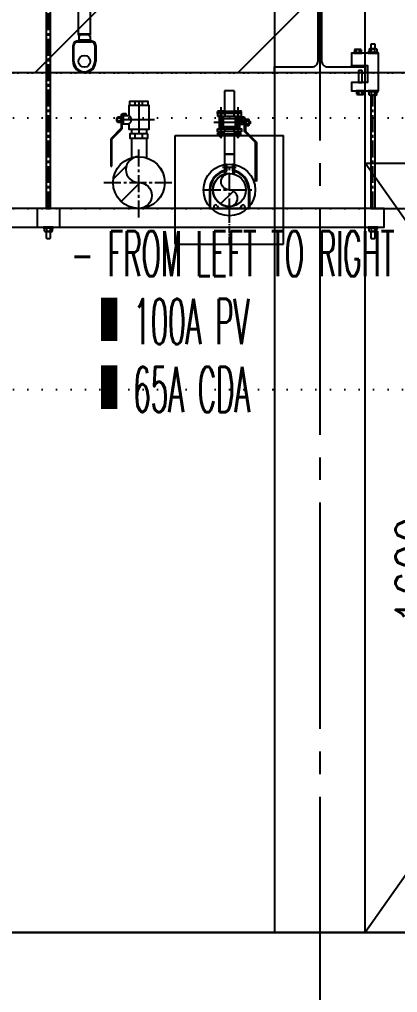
# Model space of a CAD drawing. Header units: millimetres. Extents: x -192235 to 515711, y 45168 to 947868.
# Drawn here: x 131736 to 132572, y 463818 to 465968 of the extents above; entities that cross this region are included whole.
import ezdxf
from ezdxf.enums import TextEntityAlignment as Align

# ---------------------------------------------------------------- set-up
doc = ezdxf.new("R2010")
doc.units = ezdxf.units.MM
doc.header["$LTSCALE"] = 1000
doc.header["$PDMODE"] = 1
for name, pattern in [('CENTER2', [1.125, 0.75, -0.125, 0.125, -0.125]), ('DOT2', [3.175, 0, -3.175]), ('TPH12-SEC-@20-1$0$CENTERK0', [0.65, 0.5, -0.05, 0.05, -0.05]), ('TPH12-SEC-@20-1$0$CENTERK5', [6.916, 6.667, -0.083, 0.083, -0.083])]:
    doc.linetypes.add(name, pattern=pattern)
for name, color, linetype in [('0-LEVEL LINE', 4, 'DOT2'), ('BG-CDA', 20, 'Continuous'), ('BG-PN2', 34, 'Continuous'), ('e-eq-SWB', 130, 'Continuous'), ('LED-Light-L25', 7, 'Continuous'), ('LIGHTING', 2, 'Continuous'), ('LIGHTING-W', 7, 'Continuous'), ('M-DIM', 1, 'Continuous'), ('M-TXT', 3, 'Continuous'), ('MPPIPE', 100, 'Continuous'), ('SM-SEC-Cm$0$SUPPORT', 2, 'Continuous'), ('SUPPORT', 2, 'Continuous'), ('TPH12-SEC-@20-1$0$H-SIN', 252, 'TPH12-SEC-@20-1$0$CENTERK5'), ('TPH12-SEC-@20-1$0$KABE1', 252, 'Continuous'), ('TPH12-SEC-@20-1$0$STEEL2', 252, 'Continuous'), ('TPH12-SEC-@20-1$0$STEEL3', 252, 'Continuous'), ('WY-J-D', 2, 'Continuous'), ('WY-J-U', 2, 'Continuous')]:
    doc.layers.add(name, color=color, linetype=linetype)
doc.styles.add('aa-txt', font='simplex.shx', dxfattribs={"width": 0.7, "bigfont": 'chineset.shx'})
doc.dimstyles.new('50-DIM', dxfattribs={"dimscale": 50, "dimtxt": 2, "dimasz": 0.8, "dimexe": 1, "dimexo": 1, "dimgap": 0.5, "dimtad": 1, "dimdec": 0, "dimdsep": 46, "dimtxsty": 'aa-txt', "dimblk": 'DOT', "dimcen": 5, "dimclrd": 256, "dimclre": 256, "dimclrt": 256, "dimadec": 0, "dimazin": 0, "dimtfac": 1, "dimtdec": 0, "dimtix": 1, "dimtmove": 2, "dimatfit": 3, "dimldrblk": 'DOT', "dimfxl": 1, "dimtolj": 1, "dimtzin": 0, "dimarcsym": 0})

# ---------------------------------------------------------------- blocks, each defined once
blk = doc.blocks.new('TPH12-SEC-@20-1')
at = {"layer": 'TPH12-SEC-@20-1$0$H-SIN'}
blk.add_line((84160.9, 463950), (201769.6, 463950), dxfattribs=at)
at = {"layer": 'TPH12-SEC-@20-1$0$KABE1'}
blk.add_line((190390, 463950), (99610, 463950), dxfattribs=at)
at = {"layer": 'TPH12-SEC-@20-1$0$STEEL2'}
blk.add_lwpolyline([(132300, 466250), (132500, 466250), (132500, 466237), (132417, 466237, 0.414214), (132404, 466224), (132404, 465876, 0.414214), (132417, 465863), (132500, 465863), (132500, 465850), (132300, 465850), (132300, 465863), (132383, 465863, 0.414214), (132396, 465876), (132396, 466224, 0.414214), (132383, 466237), (132300, 466237)], format="xyb", close=True, dxfattribs=at)
at = {"layer": 'TPH12-SEC-@20-1$0$STEEL3', "linetype": 'TPH12-SEC-@20-1$0$CENTERK0'}
blk.add_line((132400, 467500), (132400, 462400), dxfattribs=at)
at = {"layer": 'TPH12-SEC-@20-1$0$STEEL3'}
blk.add_line((145000, 465850), (130000, 465850), dxfattribs=at)
blk.add_lwpolyline([(132300, 463950), (132500, 463950), (132500, 466250), (132300, 466250)], close=True, dxfattribs=at)
blk = doc.blocks.new('DOT')
at = {"color": 0}
blk.add_line((-1, 0), (1, 0), dxfattribs=at)
at = {"color": 3, "const_width": 0.5}
blk.add_lwpolyline([(-0.25, 0, 1), (0.25, 0, 1)], format="xyb", close=True, dxfattribs=at)
blk = doc.blocks.new('*D175')
at = {"layer": 'DEFPOINTS', "color": 0, "transparency": 16777216}
for p in [(132467.5, 465550), (132467.5, 463950), (132692.5, 463950)]:
    blk.add_point(p, dxfattribs=at)
at = {"layer": 'M-DIM', "lineweight": -2, "transparency": 16777216}
for p, q in [((132517.5, 465550), (132742.5, 465550)), ((132692.5, 465510), (132692.5, 463990)), ((132517.5, 463950), (132742.5, 463950))]:
    blk.add_line(p, q, dxfattribs=at)
at = {"layer": 'M-DIM', "lineweight": -2, "transparency": 16777216, "xscale": 40, "yscale": 40, "zscale": 40}
for p, rotation in [((132692.5, 465550), 90), ((132692.5, 463950), 270)]:
    blk.add_blockref('DOT', p, dxfattribs=dict(at, rotation=rotation))
at = {"layer": 'M-DIM', "transparency": 16777216, "insert": (132617.5, 464750), "char_height": 100, "attachment_point": 5, "rotation": 90, "style": 'aa-txt'}
blk.add_mtext('\\A1;1600', dxfattribs=at)
blk = doc.blocks.new('_Dot')
at = {"color": 0, "linetype": 'ByBlock', "lineweight": -2}
blk.add_line((-0.5, 0), (-1, 0), dxfattribs=at)
at = {"color": 0, "linetype": 'ByBlock', "const_width": 0.5}
blk.add_lwpolyline([(-0.25, 0, 1), (0.25, 0, 1)], format="xyb", close=True, dxfattribs=at)
blk = doc.blocks.new('BG-65A')
for p, q in [((1.5, 9.06), (-1.5, 9.06)), ((-0.66, 9.7), (-0.85, 9.7)), ((-0.85, 9.7), (-0.85, 8.42)), ((-0.66, 9.7), (-0.66, 8.26)), ((0.85, 9.7), (0.66, 9.7)), ((0.66, 9.7), (0.66, 8.26)), ((0.85, 9.7), (0.85, 8.42)), ((-4.42, 4.09), (-4.42, 0)), ((-4.23, 4.09), (-4.23, 0)), ((4.23, 4.09), (4.23, 0)), ((4.42, 4.09), (4.42, 0)), ((-4.42, 0), (4.42, 0)), ((-3.44, 0.38), (-3.44, 0)), ((-2.68, 0.55), (-2.33, 0)), ((2.68, 0.55), (2.33, 0)), ((3.44, 0.38), (3.44, 0))]:
    blk.add_line(p, q)
blk.add_circle((0, 4.09), 3.65)
for centre, radius, start, end in [((0, 4.09), 4.42, 101.1352, 180), ((0, 4.09), 4.23, 99.0153, 180), ((-1.07, 7.87), 0.294, 299.8049, 104.8049), ((0, 4.09), 4.23, 0, 80.9847), ((1.07, 7.87), 0.294, 75.1951, 240.1951), ((0, 4.09), 4.42, 0, 78.8648), ((-3.04, 0.38), 0.395, 24.671, 180), ((3.04, 0.38), 0.395, 0, 155.329)]:
    blk.add_arc(centre, radius, start, end)
blk = doc.blocks.new('KuzeTee-Side-65Ax15A')
for p, q in [((-10.7, 79), (10.7, 79)), ((-10.7, 79), (-10.7, 34.9)), ((10.7, 79), (10.7, 34.9))]:
    blk.add_line(p, q)
blk.add_circle((0, 0), 36.5)
blk = doc.blocks.new('S-4500-100A')
for p, q in [((-120, 120), (120, 120)), ((-120, -120), (-120, 120)), ((120, -120), (120, 120)), ((-120, -120), (120, -120))]:
    blk.add_line(p, q)
blk.add_circle((0, 0), 57.2)
blk = doc.blocks.new('SS-BV-15A-f')
at = {"color": 0}
for p, q in [((-6.52, 4.39), (-7.5, 4.39)), ((-7.3, 4.57), (-7.33, 4.54)), ((-7.33, 4.39), (-7.33, 4.54)), ((-6.69, 4.54), (-7.33, 4.54)), ((-7.3, 4.57), (-6.72, 4.57)), ((-6.72, 4.57), (-6.69, 4.54)), ((-6.69, 4.39), (-6.69, 4.54)), ((-9.54, 1.34), (-9.54, 2.46)), ((-9.01, 2.65), (-9.44, 2.65)), ((-9.44, 2.27), (-9.01, 2.27)), ((-7.66, 4.29), (-7.66, 3.81)), ((-7.66, 3.71), (-6.36, 3.71)), ((-7.66, 3.71), (-7.66, 3.55)), ((-6.36, 3.55), (-7.66, 3.55)), ((-7.5, 3.71), (-6.52, 3.71)), ((-7.34, 3.81), (-7.34, 4.29)), ((-6.68, 3.81), (-6.68, 4.29)), ((-6.36, 3.81), (-6.36, 4.29)), ((-6.36, 3.71), (-6.36, 3.55)), ((-5.01, 1.25), (-5.01, 2.55)), ((-4.85, 2.55), (-5.01, 2.55)), ((-4.85, 2.55), (-4.85, 1.25)), ((-4.85, 2.39), (-4.85, 1.41)), ((-4.27, 2.55), (-4.75, 2.55)), ((-4.75, 2.23), (-4.27, 2.23)), ((-4.17, 1.41), (-4.17, 2.39)), ((-4.17, 2.22), (-4.02, 2.22)), ((-3.99, 2.19), (-4.02, 2.22)), ((-4.02, 1.58), (-4.02, 2.22)), ((-3.99, 2.19), (-3.99, 1.61)), ((-9.44, 1.52), (-9.01, 1.52)), ((-9.44, 1.15), (-9.01, 1.15)), ((-4.85, 1.25), (-5.01, 1.25)), ((-4.75, 1.57), (-4.27, 1.57)), ((-4.75, 1.25), (-4.27, 1.25)), ((-4.17, 1.58), (-4.02, 1.58)), ((-3.99, 1.61), (-4.02, 1.58)), ((-9.54, -1.34), (-9.54, -2.46)), ((-9.44, -1.15), (-9.01, -1.15)), ((-9.44, -1.52), (-9.01, -1.52)), ((-5.01, -1.25), (-5.01, -2.55)), ((-4.85, -1.25), (-5.01, -1.25)), ((-4.85, -2.55), (-4.85, -1.25)), ((-4.85, -2.39), (-4.85, -1.41)), ((-4.75, -1.25), (-4.27, -1.25)), ((-4.75, -1.57), (-4.27, -1.57)), ((-4.17, -1.41), (-4.17, -2.39)), ((-4.17, -1.58), (-4.02, -1.58)), ((-3.99, -1.61), (-4.02, -1.58)), ((-4.02, -2.22), (-4.02, -1.58)), ((-3.99, -1.61), (-3.99, -2.19)), ((-9.44, -2.27), (-9.01, -2.27)), ((-9.01, -2.65), (-9.44, -2.65)), ((-4.85, -2.55), (-5.01, -2.55)), ((-4.75, -2.23), (-4.27, -2.23)), ((-4.27, -2.55), (-4.75, -2.55)), ((-4.17, -2.22), (-4.02, -2.22)), ((-3.99, -2.19), (-4.02, -2.22))]:
    blk.add_line(p, q, dxfattribs=at)
for p, q in [((-5.11, 3.55), (-2.66, 6)), ((-2.57, 5.8), (-5.02, 3.35)), ((-2.66, 6), (5.99, 6)), ((5.99, 5.8), (-2.57, 5.8)), ((5.99, 6), (5.99, 5.8)), ((-9.01, 2.64), (-9.01, 1.14)), ((-8.16, 3.15), (-8.16, 2.45)), ((-7.96, 2.45), (-8.16, 2.45)), ((-7.96, 3.15), (-7.96, 2.85)), ((-7.96, 2.61), (-7.96, 2.45)), ((-7.76, 3.55), (-5.11, 3.55)), ((-5.02, 3.35), (-7.76, 3.35)), ((-6.61, 3.05), (-7.41, 3.05)), ((-6.61, 2.85), (-7.41, 2.85)), ((-6.61, 2.45), (-7.41, 2.45)), ((-14.02, 1.07), (-9.51, 1.07)), ((-14.02, 1.07), (-14.02, -1.07)), ((-9.51, 1.07), (-9.3, 1.15)), ((-9.51, -1.07), (-9.51, 1.07)), ((-9.01, 1), (-8.41, 1)), ((-7.91, -1.3), (-7.91, 1.3)), ((-6.11, -1.3), (-6.11, 1.3)), ((-5.61, 1), (-5.01, 1)), ((-4.51, 1.07), (-4.97, 1.25)), ((-4.51, 1.07), (0, 1.07)), ((-4.51, -1.07), (-4.51, 1.07)), ((0, 1.07), (0, -1.07)), ((-14.02, -1.07), (-9.51, -1.07)), ((-9.51, -1.07), (-9.3, -1.15)), ((-9.01, -1), (-8.41, -1)), ((-9.01, -2.65), (-9.01, -1.15)), ((-5.61, -1), (-5.01, -1)), ((-4.51, -1.07), (-4.97, -1.25)), ((-4.51, -1.07), (0, -1.07))]:
    blk.add_line(p, q)
for points in [[(-8.41, -2.65), (-8.41, 2.65), (-9.01, 2.65), (-9.01, -2.65)], [(-5.61, -2.65), (-5.61, 2.65), (-5.01, 2.65), (-5.01, -2.65)], [(-8.41, 1.3), (-5.61, 1.3), (-5.61, -1.3), (-8.41, -1.3)], [(-5.61, -2.22), (-5.61, -1.58), (-8.41, -1.58), (-8.41, -2.22)]]:
    blk.add_lwpolyline(points, close=True)
for points in [[(-7.41, 1.58), (-8.41, 1.58), (-8.41, 2.22), (-7.41, 2.22)], [(-7.41, 2.85), (-8.11, 2.85), (-8.11, 2.65), (-7.41, 2.45)], [(-7.41, 3.35), (-7.41, 1.38), (-6.61, 1.38), (-6.61, 3.35)], [(-6.61, 2.22), (-5.61, 2.22), (-5.61, 1.58), (-6.61, 1.58)]]:
    blk.add_lwpolyline(points)
for centre, radius, start, end in [((-7.5, 4.21), 0.182, 26.7762, 153.2238), ((-7.01, 3.81), 0.578, 55.7945, 124.2055), ((-6.52, 4.21), 0.182, 26.7762, 153.2238), ((-9.31, 2.46), 0.226, 123.855, 236.145), ((-8.79, 1.9), 0.753, 150.1372, 209.8628), ((-7.5, 3.89), 0.182, 206.7762, 333.2238), ((-7.01, 4.29), 0.578, 235.7945, 304.2055), ((-6.52, 3.89), 0.182, 206.7762, 333.2238), ((-4.67, 2.39), 0.182, 116.7762, 243.2238), ((-4.27, 1.9), 0.578, 145.7945, 214.2055), ((-4.35, 2.39), 0.182, 296.7762, 63.2238), ((-4.75, 1.9), 0.578, 325.7945, 34.2055), ((-9.31, 1.34), 0.226, 123.855, 236.145), ((-4.67, 1.41), 0.182, 116.7762, 243.2238), ((-4.35, 1.41), 0.182, 296.7762, 63.2238), ((-9.31, -1.34), 0.226, 123.855, 236.145), ((-8.79, -1.9), 0.753, 150.1372, 209.8628), ((-4.67, -1.41), 0.182, 116.7762, 243.2238), ((-4.27, -1.9), 0.578, 145.7945, 214.2055), ((-4.35, -1.41), 0.182, 296.7762, 63.2238), ((-4.75, -1.9), 0.578, 325.7945, 34.2055), ((-9.31, -2.46), 0.226, 123.855, 236.145), ((-4.67, -2.39), 0.182, 116.7762, 243.2238), ((-4.35, -2.39), 0.182, 296.7762, 63.2238)]:
    blk.add_arc(centre, radius, start, end, dxfattribs=at)
for radius in [0.4, 0.2]:
    blk.add_arc((-7.76, 3.15), radius, 90, 180)
at = {"layer": 'MPPIPE', "color": 1, "linetype": 'CENTER2', "ltscale": 0.01}
for p, q in [((-7.01, 3.45), (-7.01, -3.45)), ((-10.41, 1.9), (-3.51, 1.9)), ((-10.41, -1.9), (-3.51, -1.9))]:
    blk.add_line(p, q, dxfattribs=at)
blk = doc.blocks.new('KuzeTee-Side-100Ax25A')
for p, q in [((-16.7, 98), (16.7, 98)), ((-16.7, 98), (-16.7, 54.7)), ((16.7, 98), (16.7, 54.7))]:
    blk.add_line(p, q)
blk.add_circle((0, 0), 57.2)
blk = doc.blocks.new('BV-25A-f')
at = {"color": 0}
for p, q in [((-4.75, 4.64), (-4.75, 4.16)), ((-3.61, 4.74), (-4.59, 4.74)), ((-4.43, 4.16), (-4.43, 4.64)), ((-4.39, 4.92), (-4.42, 4.89)), ((-4.42, 4.74), (-4.42, 4.89)), ((-3.78, 4.89), (-4.42, 4.89)), ((-4.39, 4.92), (-3.81, 4.92)), ((-3.81, 4.92), (-3.78, 4.89)), ((-3.78, 4.74), (-3.78, 4.89)), ((-3.77, 4.16), (-3.77, 4.64)), ((-3.45, 4.16), (-3.45, 4.64)), ((-4.75, 4.06), (-3.45, 4.06)), ((-4.75, 4.06), (-4.75, 3.9)), ((-3.45, 3.9), (-4.75, 3.9)), ((-4.59, 4.06), (-3.61, 4.06)), ((-3.45, 4.06), (-3.45, 3.9))]:
    blk.add_line(p, q, dxfattribs=at)
for p, q in [((-2.2, 3.9), (0.1, 6.2)), ((0.19, 6), (-2.11, 3.7)), ((0.1, 6.2), (6.2, 6.2)), ((6.2, 6), (0.19, 6)), ((6.2, 6.2), (6.2, 6)), ((-5.45, 3.5), (-5.45, 2.8)), ((-5.25, 2.8), (-5.45, 2.8)), ((-5, 3.2), (-5.4, 3.2)), ((-5.4, 3), (-5.4, 3.2)), ((-5, 2.8), (-5.4, 3)), ((-5.25, 3.5), (-5.25, 2.8)), ((-5.05, 3.9), (-2.2, 3.9)), ((-2.11, 3.7), (-5.05, 3.7)), ((-3.2, 3.55), (-5, 3.55)), ((-5, 3.55), (-5, 2.25)), ((-3.2, 3.4), (-5, 3.4)), ((-4.5, 3.7), (-4.5, 3.55)), ((-3.7, 3.7), (-3.7, 3.55)), ((-3.2, 3.55), (-3.2, 2.25)), ((-7.2, 0.82), (-8.2, 0.82)), ((-2, 1.67), (-1, 1.67)), ((0, 0.82), (-1, 0.82)), ((-7.2, -0.82), (-8.2, -0.82)), ((-2, -1.67), (-1, -1.67)), ((0, -0.82), (-1, -0.82))]:
    blk.add_line(p, q)
blk.add_lwpolyline([(-3.2, 2.25), (-2, 2.25), (-2, -2.25), (-7.2, -2.25), (-7.2, 2.25), (-5, 2.25)])
for points in [[(-7.2, -1.97), (-7.2, 1.97), (-8.2, 1.97), (-8.2, -1.97)], [(-1, -1.97), (-1, 1.97), (0, 1.97), (0, -1.97)]]:
    blk.add_lwpolyline(points, close=True)
for centre, radius, start, end in [((-4.59, 4.56), 0.182, 26.7762, 153.2238), ((-4.1, 4.16), 0.578, 55.7945, 124.2055), ((-3.61, 4.56), 0.182, 26.7762, 153.2238), ((-4.59, 4.24), 0.182, 206.7762, 333.2238), ((-4.1, 4.64), 0.578, 235.7945, 304.2055), ((-3.61, 4.24), 0.182, 206.7762, 333.2238)]:
    blk.add_arc(centre, radius, start, end, dxfattribs=at)
for radius in [0.4, 0.2]:
    blk.add_arc((-5.05, 3.5), radius, 90, 180)
blk.add_ellipse((-4.1, 2.25), major_axis=(0.9, 0), ratio=0.575, start_param=3.141593, end_param=6.283185)
at = {"layer": 'MPPIPE', "color": 1, "linetype": 'CENTER2', "ltscale": 0.01}
for p, q in [((-4.1, -3.42), (-4.1, 3.42)), ((-8.2, 0), (-1, 0))]:
    blk.add_line(p, q, dxfattribs=at)
blk = doc.blocks.new('Nut-M10')
for p, q in [((-10.9, 1.5), (-10.9, 0.5)), ((-8.7, 2.8), (-10.6, 2)), ((-10.4, 2), (10.4, 2)), ((-10.4, 0), (10.4, 0)), ((-8.7, 9.2), (-8.7, 2.8)), ((6.5, 10), (-6.5, 10)), ((-4.3, 9.2), (-4.3, 2.8)), ((4.3, 2.8), (4.3, 9.2)), ((8.7, 9.2), (8.7, 2.8)), ((8.7, 2.8), (10.6, 2)), ((10.9, 1.5), (10.9, 0.5))]:
    blk.add_line(p, q)
for centre, radius, start, end in [((-10.4, 1.5), 0.5, 90, 180), ((-10.4, 0.5), 0.5, 180, 270), ((-6.5, 6.7), 3.33, 49.441, 130.559), ((-6.5, 5.3), 3.33, 229.441, 310.559), ((0, -2.1), 12.1, 69.065, 110.935), ((0, 14.1), 12.1, 249.065, 290.935), ((6.5, 6.7), 3.33, 49.441, 130.559), ((6.5, 5.3), 3.33, 229.441, 310.559), ((10.4, 1.5), 0.5, 0, 90), ((10.4, 0.5), 0.5, 270, 0)]:
    blk.add_arc(centre, radius, start, end)
blk = doc.blocks.new('Nut-M8')
for p, q in [((-8.9, 1.2), (-8.9, 0.4)), ((-7.5, 2.2), (-8.7, 1.5)), ((-8.5, 1.6), (8.6, 1.6)), ((-8.5, 0), (8.6, 0)), ((-7.5, 7.3), (-7.5, 2.2)), ((5.6, 8), (-5.6, 8)), ((-3.8, 7.3), (-3.8, 2.2)), ((3.8, 2.2), (3.8, 7.3)), ((7.5, 7.3), (7.5, 2.2)), ((7.5, 2.2), (8.7, 1.5)), ((9, 1.2), (9, 0.4))]:
    blk.add_line(p, q)
for centre, radius, start, end in [((-8.5, 1.2), 0.4, 90, 180), ((-8.5, 0.4), 0.4, 180, 270), ((-5.6, 5), 3.03, 51.7868, 128.2132), ((-5.6, 4.6), 3.03, 231.7868, 308.2132), ((0, -3.2), 11.2, 70.3471, 109.6529), ((0, 12.8), 11.2, 250.3471, 289.6529), ((5.6, 5), 3.03, 51.7868, 128.2132), ((5.6, 4.6), 3.03, 231.7868, 308.2132), ((8.6, 1.2), 0.4, 0, 90), ((8.6, 0.4), 0.4, 270, 0)]:
    blk.add_arc(centre, radius, start, end)
blk = doc.blocks.new('HG-S-r')
blk.add_lwpolyline([(0.87, 5), (0.77, 4.9), (0.77, 4), (1.73, 4), (1.73, 4.9), (1.63, 5)], close=True)
blk.add_lwpolyline([(-0.5, 0.3), (0, 0.3), (0, -3.5), (-3.5, -3.5), (-3.5, -5.3), (2.5, -5.3), (2.5, 3), (-3.5, 3), (-3.5, 0.3), (-0.5, 0.3), (-0.5, 0), (-3.5, 0), (-3.5, 0.3)])
at = {"xscale": 0.1, "yscale": 0.1, "zscale": 0.1}
for name, p in [('Nut-M8', (-2.1, 3)), ('Nut-M10', (1.25, 3))]:
    blk.add_blockref(name, p, dxfattribs=at)
at = {"xscale": 0.1, "yscale": 0.1, "zscale": 0.1, "rotation": 180}
for name, p in [('Nut-M8', (-1.55, -5.3)), ('Nut-M10', (1.25, -5.3))]:
    blk.add_blockref(name, p, dxfattribs=at)
blk = doc.blocks.new('WY-J-U')
at = {"layer": 'WY-J-U'}
for p, q in [((-12.5, 42), (12.5, 42)), ((-12.5, 4.5), (-12.5, 42)), ((-12.5, 40.5), (12.5, 40.5)), ((12.5, 4.5), (12.5, 42)), ((-12.5, 4.5), (-10.5, 4.5)), ((-12.5, 1.5), (12.5, 1.5)), ((-12.5, 0), (-12.5, 1.5)), ((-12.5, 0), (12.5, 0)), ((-10.5, 1.5), (-10.5, 4.5)), ((10.5, 1.5), (10.5, 4.5)), ((10.5, 4.5), (12.5, 4.5)), ((12.5, 0), (12.5, 1.5))]:
    blk.add_line(p, q, dxfattribs=at)
blk = doc.blocks.new('LED-38W-W')
blk.add_circle((0, -45), 13)
at = {"layer": 'LIGHTING-W'}
for p, q in [((-15, 0), (15, 0)), ((-25, -45), (-25, -10)), ((-23, -45), (-23, -10)), ((-15, -2), (15, -2)), ((23, -10), (23, -45)), ((25, -10), (25, -45))]:
    blk.add_line(p, q, dxfattribs=at)
for centre, radius, start, end in [((-15, -10), 10, 90, 180), ((15, -10), 10, 0, 90), ((-15, -10), 8, 90, 180), ((15, -10), 8, 0, 90), ((0, -45), 25, 180, 0), ((0, -45), 23, 180, 0)]:
    blk.add_arc(centre, radius, start, end, dxfattribs=at)
blk = doc.blocks.new('Wireway-27x60')
at = {"layer": 'LIGHTING'}
for p, q in [((-13.5, 57.5), (-13.5, -2.5)), ((-10.5, 57.5), (-13.5, 57.5)), ((-13.5, 55), (13.5, 55)), ((-10.5, 56.5), (-12.5, 56.5)), ((-12.5, 56.5), (-12.5, 55)), ((-10.5, 57.5), (-10.5, 56.5)), ((13.5, 57.5), (10.5, 57.5)), ((10.5, 56.5), (10.5, 57.5)), ((12.5, 56.5), (10.5, 56.5)), ((12.5, 55), (12.5, 56.5)), ((13.5, -2.5), (13.5, 57.5)), ((-13.5, 0), (13.5, 0)), ((-12.5, 0), (-12.5, -1.5)), ((12.5, -1.5), (12.5, 0)), ((-13.5, -2.5), (-10.5, -2.5)), ((-12.5, -1.5), (-10.5, -1.5)), ((-10.5, -1.5), (-10.5, -2.5)), ((10.5, -1.5), (12.5, -1.5)), ((10.5, -2.5), (10.5, -1.5)), ((10.5, -2.5), (13.5, -2.5))]:
    blk.add_line(p, q, dxfattribs=at)
blk = doc.blocks.new('WY-J-D')
at = {"layer": 'WY-J-D'}
for p, q in [((12.5, 0), (-12.5, 0)), ((-12.5, 0), (-12.5, -1.5)), ((12.5, -1.5), (-12.5, -1.5)), ((-12.5, -4.5), (-12.5, -15)), ((-10.5, -4.5), (-12.5, -4.5)), ((12.5, -13.5), (-12.5, -13.5)), ((12.5, -15), (-12.5, -15)), ((-10.5, -1.5), (-10.5, -4.5)), ((10.5, -1.5), (10.5, -4.5)), ((12.5, -4.5), (10.5, -4.5)), ((12.5, 0), (12.5, -1.5)), ((12.5, -4.5), (12.5, -15))]:
    blk.add_line(p, q, dxfattribs=at)
blk = doc.blocks.new('LED-Light-L25')
at = {"layer": 'SM-SEC-Cm$0$SUPPORT'}
blk.add_lwpolyline([(139074.7375, 466042), (139084.2625, 466042), (139084.2625, 466197), (139074.7375, 466197)], close=True, dxfattribs=at)
at = {"layer": 'SUPPORT', "linetype": 'CENTER2', "ltscale": 0.05}
blk.add_line((139079.5, 466042), (139079.5, 466197), dxfattribs=at)
at = {"layer": 'SUPPORT'}
for points in [[(139048.53025, 466252), (139047.53025, 466251), (139047.53025, 466225), (139055.46975, 466225), (139055.46975, 466251), (139054.46975, 466252)], [(139075.7375, 466010.5), (139074.7375, 466011.5), (139074.7375, 466020.5), (139084.2625, 466020.5), (139084.2625, 466011.5), (139083.2625, 466010.5)]]:
    blk.add_lwpolyline(points, close=True, dxfattribs=at)
for name, p in [('WY-J-U', (139079.5, 465990)), ('Wireway-27x60', (139079.5, 465935)), ('LED-38W-W', (139079.5, 465920)), ('WY-J-D', (139079.5, 465935))]:
    blk.add_blockref(name, p)
at = {"layer": 'SUPPORT', "xscale": 10, "yscale": 10, "zscale": 10}
blk.add_blockref('HG-S-r', (139067, 466260), dxfattribs=at)
at = {"layer": 'SUPPORT'}
blk.add_blockref('Nut-M10', (139079.5, 466032), dxfattribs=at)
at = {"layer": 'SUPPORT', "rotation": 180}
blk.add_blockref('Nut-M10', (139079.5, 466030.5), dxfattribs=at)
blk = doc.blocks.new('Lighting-L25-25')
at = {"layer": 'LED-Light-L25'}
blk.add_blockref('LED-Light-L25', (-7200, 0), dxfattribs=at)

msp = doc.modelspace()

# ---------------------------------------------------------------- block references
msp.add_blockref('TPH12-SEC-@20-1', (0, 0))

# ---------------------------------------------------------------- next in the draw order: hatches: boundary and pattern name
at = {"layer": '0-LEVEL LINE', "ltscale": 0.01}
h = msp.add_hatch(dxfattribs=at)
h.set_pattern_fill('ANSI31', color=256, scale=100)
h.set_pattern_definition([(45, (22436.18, 6e-11), (-224.5064, 224.5064), [])])
h.paths.add_polyline_path([(130925.86939, 466700), (133105.53605, 466700), (133101.71441, 465850), (130922.04775, 465850)])
at = {"layer": 'BG-CDA'}
h = msp.add_hatch(dxfattribs=at)
h.set_pattern_fill('ANSI31', color=1, scale=15, style=0)
h.set_pattern_definition([(45, (96068.09, 401563.66), (-33.67596, 33.67596), [])])
edge = h.paths.add_edge_path()
edge.add_arc((132200, 465590.86465), 36.5125, 90, 270)
edge.add_arc((132200, 465572.6084), 18.25625, 270, 450)
edge.add_arc((132200, 465609.1209), 18.25625, 90, 270, ccw=False)
at = {"layer": 'MPPIPE'}
h = msp.add_hatch(dxfattribs=at)
h.set_pattern_fill('ANSI31', color=1, scale=15, style=0)
h.set_pattern_definition([(45, (94683.756, 401549.12), (-33.67596, 33.67596), [])])
edge = h.paths.add_edge_path()
edge.add_arc((132000, 465607.15), 57.15, 90, 270)
edge.add_arc((132000, 465578.575), 28.575, 270, 450)
edge.add_arc((132000, 465635.725), 28.575, 90, 270, ccw=False)

# ---------------------------------------------------------------- next in the draw order: linework, layer by layer
at = {"layer": '0-LEVEL LINE', "ltscale": 0.01}
for p, q in [((100000, 465850), (190000, 465850)), ((100000, 465750), (190000, 465750)), ((100000, 465550), (190000, 465550)), ((100000, 465150), (190000, 465150))]:
    msp.add_line(p, q, dxfattribs=at)
msp.add_lwpolyline([(130925.86939, 466700), (133105.53605, 466700), (133101.71441, 465850), (130922.04775, 465850)], close=True, dxfattribs=at)
at = {"layer": 'BG-CDA', "color": 1, "linetype": 'CENTER2', "ltscale": 0.05}
for p, q in [((132200, 465534.35215), (132200, 465647.37715)), ((132143.4875, 465590.86465), (132256.5125, 465590.86465))]:
    msp.add_line(p, q, dxfattribs=at)
at = {"layer": 'BG-CDA'}
msp.add_lwpolyline([(132200, 465554.35215, 1), (132200, 465590.86465, -1), (132200, 465627.37715, 1)], format="xyb", close=True, dxfattribs=at)
msp.add_circle((132200, 465590.86465), 36.5125, dxfattribs=at)
at = {"layer": 'BG-PN2', "color": 1, "linetype": 'CENTER2', "ltscale": 0.02}
msp.add_line((132200, 465473.01615), (132200, 465534.35215), dxfattribs=at)
at = {"layer": 'e-eq-SWB'}
msp.add_lwpolyline([(133700, 465650), (132500, 463950), (133700, 463950), (132500, 465650), (133700, 465650), (133700, 463950), (132500, 463950), (132500, 465650)], dxfattribs=at)
at = {"layer": 'MPPIPE', "color": 1, "linetype": 'CENTER2', "ltscale": 0.05}
for p, q in [((132000, 465530), (132000, 465684.3)), ((131922.85, 465607.15), (132077.15, 465607.15))]:
    msp.add_line(p, q, dxfattribs=at)
at = {"layer": 'MPPIPE'}
msp.add_lwpolyline([(132000, 465664.3, 1), (132000, 465607.15, -1), (132000, 465550, -1)], format="xyb", close=True, dxfattribs=at)
msp.add_circle((132000, 465607.15), 57.15, dxfattribs=at)
at = {"layer": 'SM-SEC-Cm$0$SUPPORT'}
for points in [[(131795.2375, 465550), (131804.7625, 465550), (131804.7625, 466200.7), (131795.2375, 466200.7)], [(132512.7375, 465550), (132522.2625, 465550), (132522.2625, 465800), (132512.7375, 465800)]]:
    msp.add_lwpolyline(points, close=True, dxfattribs=at)
at = {"layer": 'SUPPORT', "linetype": 'CENTER2', "ltscale": 0.05}
for p, q in [((131800, 465550), (131800, 466200.7)), ((132517.5, 465550), (132517.5, 465800))]:
    msp.add_line(p, q, dxfattribs=at)
at = {"layer": 'SUPPORT'}
for points in [[(132486.53025, 465855), (132485.53025, 465854), (132485.53025, 465828), (132493.46975, 465828), (132493.46975, 465854), (132492.46975, 465855)], [(131825, 465550), (131175, 465550), (131175, 465508.725), (131825, 465508.725)], [(132542.5, 465550), (131775, 465550), (131775, 465508.725), (132542.5, 465508.725)], [(131803.7625, 465483.725), (131804.7625, 465484.725), (131804.7625, 465498.725), (131795.2375, 465498.725), (131795.2375, 465484.725), (131796.2375, 465483.725)], [(132521.2625, 465483.725), (132522.2625, 465484.725), (132522.2625, 465498.725), (132512.7375, 465498.725), (132512.7375, 465484.725), (132513.7375, 465483.725)]]:
    msp.add_lwpolyline(points, close=True, dxfattribs=at)

# ---------------------------------------------------------------- next in the draw order: block references
msp.add_blockref('S-4500-100A', (132200, 465590.86465))
at = {"layer": 'BG-CDA', "xscale": 10, "yscale": 10, "zscale": 10, "rotation": 270}
msp.add_blockref('SS-BV-15A-f', (132200, 465669.86465), dxfattribs=at)
at = {"layer": 'BG-CDA'}
msp.add_blockref('KuzeTee-Side-65Ax15A', (132200, 465590.86465), dxfattribs=at)
at = {"layer": 'BG-CDA', "xscale": 10, "yscale": 10, "zscale": 10}
msp.add_blockref('BG-65A', (132200, 465550), dxfattribs=at)
at = {"layer": 'LED-Light-L25'}
msp.add_blockref('Lighting-L25-25', (0, 0), dxfattribs=at)
at = {"layer": 'MPPIPE', "xscale": -10, "yscale": 10, "zscale": 10, "rotation": 90}
msp.add_blockref('BV-25A-f', (132000, 465705.15), dxfattribs=at)
at = {"layer": 'MPPIPE'}
msp.add_blockref('KuzeTee-Side-100Ax25A', (132000, 465607.15), dxfattribs=at)
at = {"layer": 'SUPPORT', "xscale": 10, "yscale": 10, "zscale": 10}
msp.add_blockref('HG-S-r', (132505, 465863), dxfattribs=at)
at = {"layer": 'SUPPORT', "rotation": 180}
for p in [(131800, 465508.725), (132517.5, 465508.725)]:
    msp.add_blockref('Nut-M10', p, dxfattribs=at)

# ---------------------------------------------------------------- next in the draw order: texts
at = {"layer": 'M-TXT', "style": 'aa-txt', "width": 0.45}
for s, p in [('- FROM LEFT TO RIGHT', (131850, 465450)), ('  ■ 100A PV', (131850, 465300)), ('  ■ 65A CDA', (131850, 465150))]:
    msp.add_text(s, height=100, dxfattribs=at).set_placement(p, align=Align.MIDDLE_LEFT)

# ---------------------------------------------------------------- next in the draw order: dimensions: what is measured, and where the dimension line sits
at = {"layer": 'M-DIM'}
dim = msp.add_linear_dim(base=(132692.5, 463950), p1=(132467.5, 465550), p2=(132467.5, 463950), angle=90, dimstyle='50-DIM', dxfattribs=at)
dim.commit()
dim.dimension.update_dxf_attribs({"geometry": '*D175', "text_midpoint": (132617.5, 464750)})

doc.saveas('drawing.dxf')
